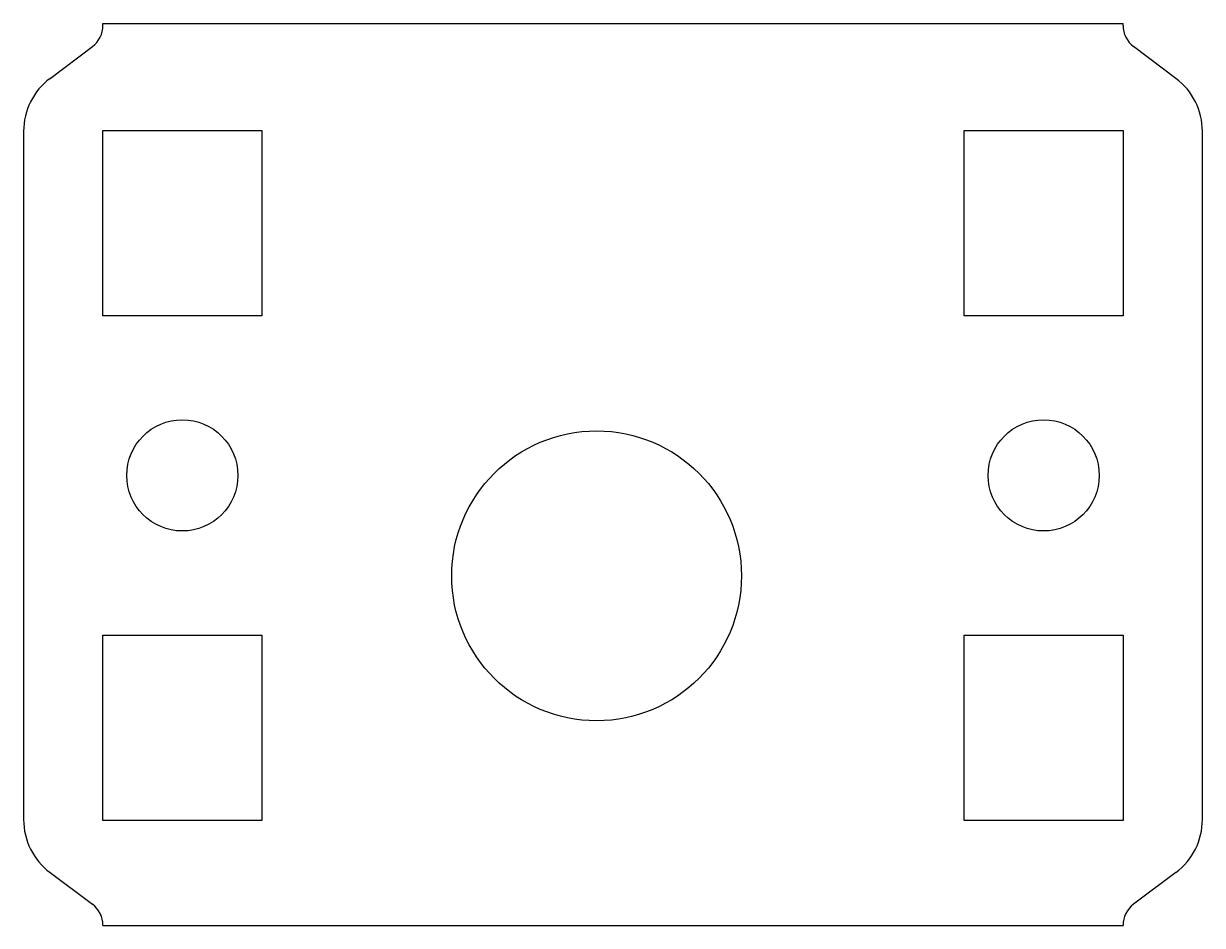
# Model space of a CAD drawing. Header units: millimetres. Extents: x -18.3 to 26.3, y 6.2 to 40.2.
import ezdxf

# ---------------------------------------------------------------- set-up
doc = ezdxf.new("R2010")
doc.units = ezdxf.units.MM

msp = doc.modelspace()

# ---------------------------------------------------------------- linework, layer by layer
at = {"color": 7, "linetype": 'Continuous', "lineweight": 25}
for p, q in [((-15.255, 40.172), (-15.255, 40.241)), ((-15.255, 40.241), (23.295, 40.241)), ((23.295, 40.172), (23.295, 40.241)), ((-17.255, 38.172), (-15.655, 39.372)), ((25.295, 38.172), (23.695, 39.372)), ((-18.255, 36.172), (-18.255, 10.172)), ((-15.255, 29.203), (-15.255, 36.203)), ((-15.255, 36.203), (-9.255, 36.203)), ((-9.255, 36.203), (-9.255, 29.203)), ((17.295, 29.203), (17.295, 36.203)), ((17.295, 36.203), (23.295, 36.203)), ((23.295, 36.203), (23.295, 29.203)), ((26.295, 10.172), (26.295, 36.172)), ((-9.255, 29.203), (-15.255, 29.203)), ((23.295, 29.203), (17.295, 29.203)), ((-15.255, 17.14), (-9.255, 17.14)), ((-15.255, 10.14), (-15.255, 17.14)), ((-9.255, 17.14), (-9.255, 10.14)), ((17.295, 17.14), (23.295, 17.14)), ((17.295, 10.14), (17.295, 17.14)), ((23.295, 17.14), (23.295, 10.14)), ((-9.255, 10.14), (-15.255, 10.14)), ((23.295, 10.14), (17.295, 10.14)), ((-17.255, 8.172), (-15.655, 6.972)), ((25.295, 8.172), (23.695, 6.972)), ((-15.255, 6.172), (23.295, 6.172))]:
    msp.add_line(p, q, dxfattribs=at)
for centre, radius in [((-12.255, 23.172), 2.1), ((20.295, 23.172), 2.1), ((3.4, 19.378), 5.475)]:
    msp.add_circle(centre, radius, dxfattribs=at)
for centre, radius, start, end in [((-16.255, 40.172), 1, 306.8699, 0), ((24.295, 40.172), 1, 180, 233.1301), ((-15.755, 36.172), 2.5, 126.8699, 180), ((23.795, 36.172), 2.5, 0, 53.1301), ((-15.755, 10.172), 2.5, 180, 233.1301), ((23.795, 10.172), 2.5, 306.8699, 0), ((-16.255, 6.172), 1, 0, 53.1301), ((24.295, 6.172), 1, 126.8699, 180)]:
    msp.add_arc(centre, radius, start, end, dxfattribs=at)

doc.saveas('drawing.dxf')
